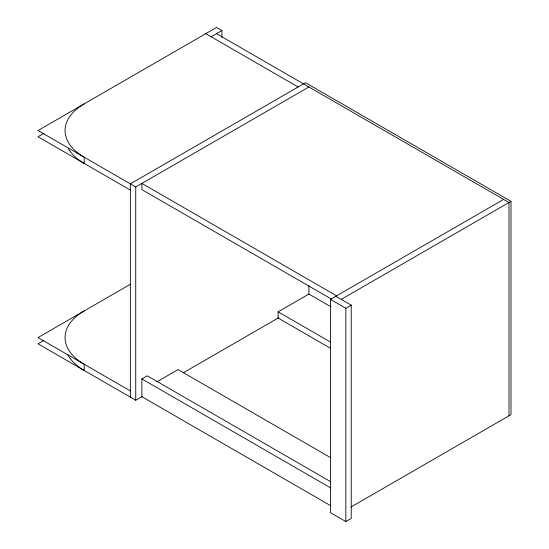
<?xml version="1.0" encoding="UTF-8"?>
<svg xmlns="http://www.w3.org/2000/svg" width="549" height="549" viewBox="0 0 549 549"><rect width="100%" height="100%" fill="white"/><g stroke="black" fill="none" stroke-linecap="round" stroke-linejoin="round"><path stroke-width="0.82" d="M43.934 133.325L37.998 136.756L130.353 190.078M211.159 36.783L221.933 30.559L221.933 37.414M221.933 30.559L216.546 27.45L37.998 130.532L135.74 186.962L308.902 86.989M130.147 284.396L37.998 337.594L130.353 390.915M43.934 340.387L37.998 343.818L135.74 400.248L142.397 396.405M330.683 505.691L141.896 396.694L141.896 378.92L147.283 375.811L330.889 481.816M156.815 381.864L178.068 369.587L330.58 457.64M330.683 348.395L278.117 318.049L278.117 311.825L308.902 294.051L331.109 306.877M183.098 372.901L278.563 317.789M335.837 296.268L351.23 305.155L351.23 518.441L345.843 521.55L330.45 512.663L330.45 299.383L503.611 199.404M341.224 299.383L511.002 201.359L511.002 414.646L350.88 507.091M330.45 299.383L345.843 308.27L351.23 305.155M511.002 201.359L305.519 82.727L130.353 183.853L130.353 397.14M216.546 33.667L508.998 202.519L508.998 415.799M205.772 33.667L298.128 86.989M336.606 295.829L141.896 183.407L141.896 189.631L331.424 299.054M278.117 311.825L330.683 342.171M141.896 378.92L330.683 487.917M345.843 308.27L345.843 521.55M308.902 285.713L308.902 294.278M135.74 186.962L135.74 400.248M84.175 103.878A65.304 37.703 0 0 0 84.175 157.192L84.175 163.417A65.304 37.703 0 0 1 68.241 148.408M84.175 310.94A65.304 37.703 0 0 0 84.175 364.255L84.175 370.479A65.304 37.703 0 0 1 67.575 354.208"/></g></svg>
